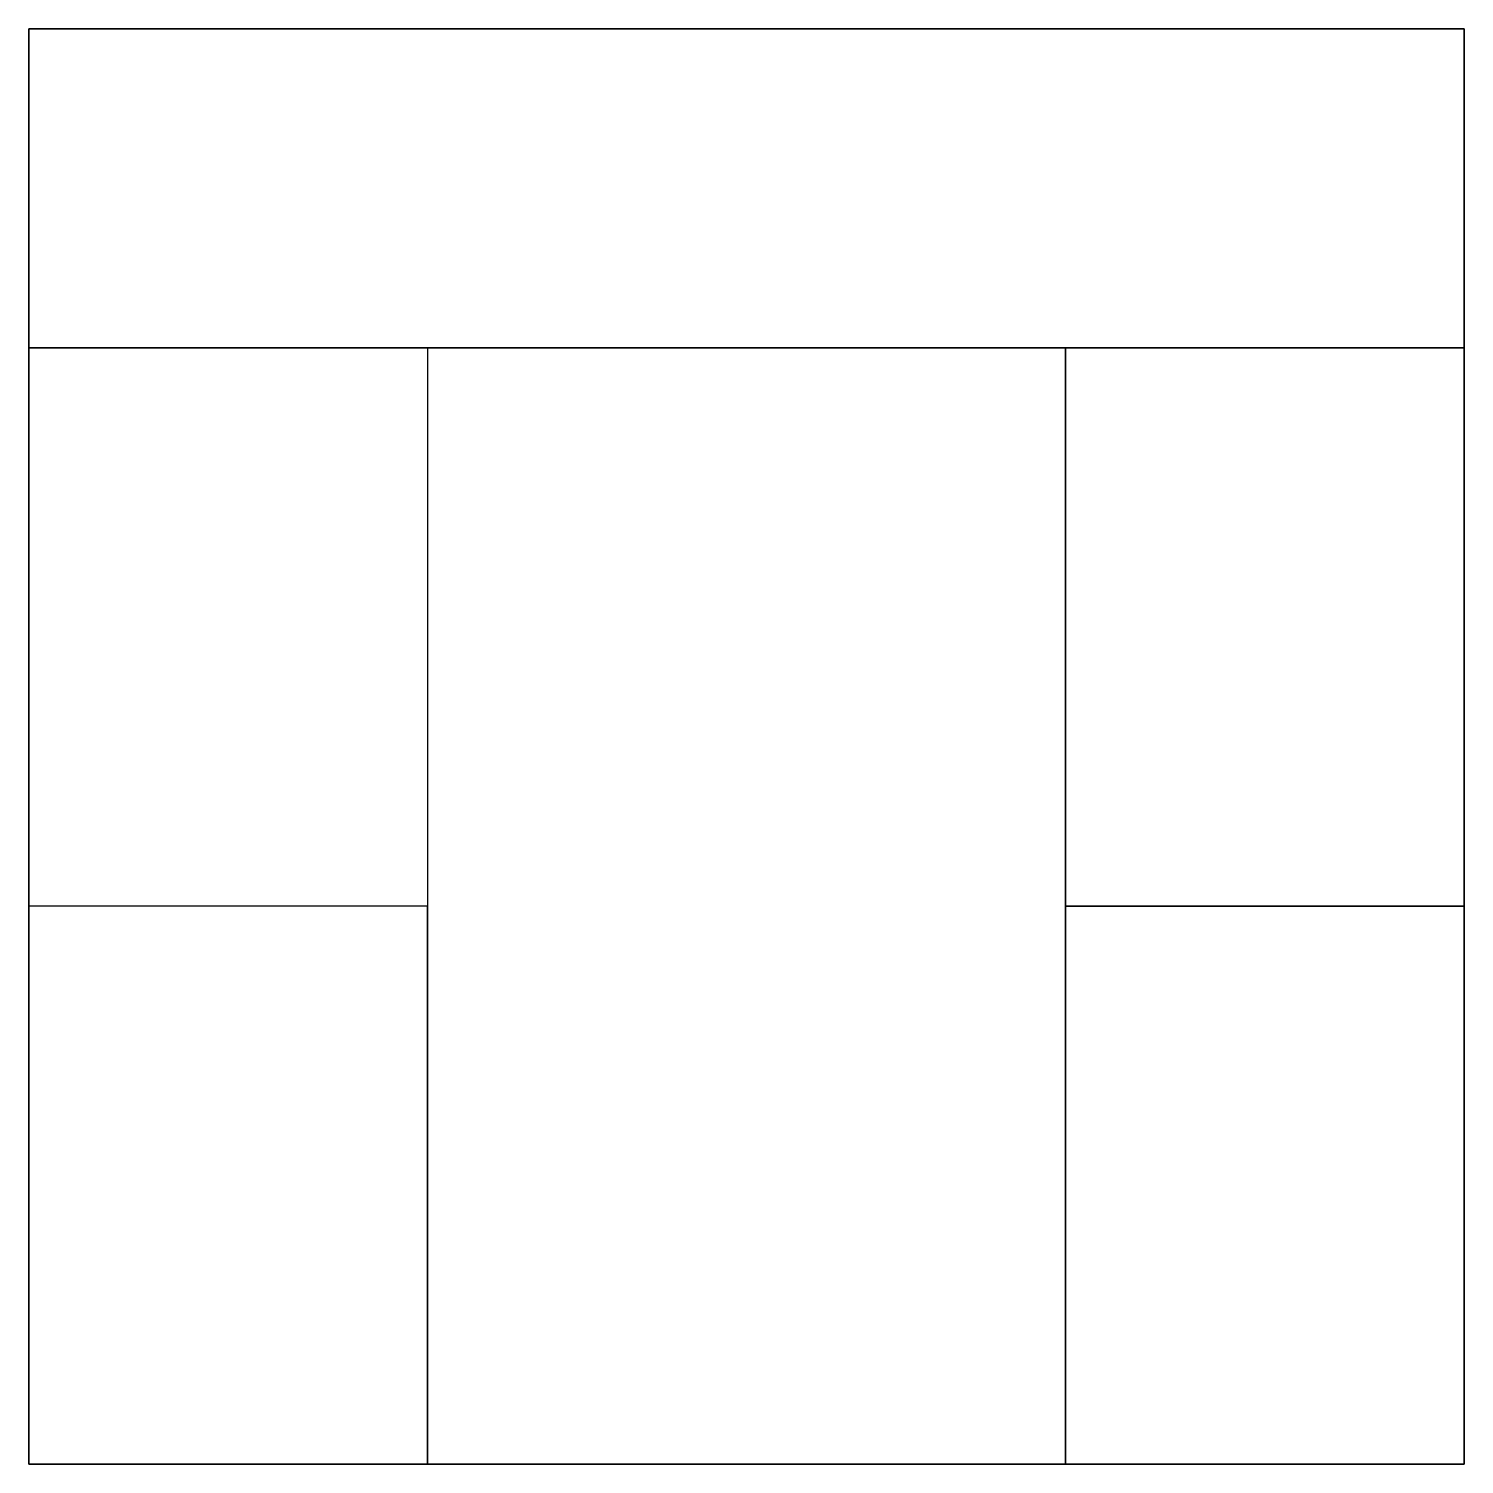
# Model space of a CAD drawing. Header units: millimetres. Extents: x 0 to 36, y 0 to 36.
import ezdxf

# ---------------------------------------------------------------- set-up
doc = ezdxf.new("R2010")
doc.units = ezdxf.units.MM
doc.layers.add('Alámbrica', color=7, linetype='Continuous')
doc.layers.add('Caras', color=6, linetype='Continuous')

msp = doc.modelspace()

# ---------------------------------------------------------------- linework, layer by layer
at = {"layer": 'Alámbrica'}
for p, q in [((0, 36, 36), (0, 36)), ((36, 36, 36), (36, 36)), ((0, 28, 36), (0, 14, 8)), ((10, 28, 36), (10, 14, 8)), ((10, 28, 36), (10, 28, 4)), ((26, 28, 36), (26, 14, 8)), ((26, 28, 36), (26, 28, 4)), ((36, 14, 8), (36, 28, 36)), ((0, 0, 8), (0, 0)), ((10, 0, 8), (10, 0, 4)), ((26, 0, 4), (26, 0, 8)), ((36, 0, 8), (36, 0))]:
    msp.add_line(p, q, dxfattribs=at)
msp.add_lwpolyline([(0, 0), (36, 0), (36, 36), (0, 36)], close=True, dxfattribs=at)
for points, elevation in [([(0, 28), (36, 28), (36, 36), (0, 36)], 36), ([(10, 0), (26, 0), (26, 28), (10, 28)], 4), ([(0, 0), (10, 0), (10, 14), (0, 14)], 8), ([(26, 0), (36, 0), (36, 14), (26, 14)], 8)]:
    msp.add_lwpolyline(points, close=True, dxfattribs=dict(at, elevation=elevation))
at = {"layer": 'Caras'}
for points in [[(0, 28, 36), (0, 36, 36), (36, 36, 36), (36, 28, 36)], [(36, 36, 36), (36, 36), (0, 36), (0, 36, 36)], [(0, 0), (36, 0), (36, 36), (0, 36)], [(0, 14, 8), (0, 28, 36), (10, 28, 36), (10, 14, 8)], [(10, 28, 4), (10, 0, 4), (26, 0, 4), (26, 28, 4)], [(10, 28, 4), (10, 28, 36), (26, 28, 36), (26, 28, 4)], [(26, 28, 36), (36, 28, 36), (36, 14, 8), (26, 14, 8)], [(0, 14, 8), (0, 0, 8), (10, 0, 8), (10, 14, 8)], [(26, 0, 8), (26, 14, 8), (36, 14, 8), (36, 0, 8)]]:
    msp.add_3dface(points, dxfattribs=at)
for points, invisible_edges in [([(0, 36), (0, 36, 36), (0, 28, 36), (0, 14, 8)], 8), ([(0, 36), (0, 14, 8), (0, 0, 8), (0, 0)], 1), ([(36, 36, 36), (36, 28, 36), (36, 14, 8), (36, 36)], 4), ([(36, 0, 8), (36, 0), (36, 36), (36, 14, 8)], 4), ([(10, 28, 4), (10, 28, 36), (10, 14, 8), (10, 28, 4)], 4), ([(10, 0, 4), (10, 0, 8), (10, 14, 8), (10, 28, 4)], 4), ([(26, 14, 8), (26, 28, 4), (26, 28, 36), (26, 14, 8)], 1), ([(26, 0, 4), (26, 0, 8), (26, 14, 8), (26, 28, 4)], 4), ([(10, 0, 4), (10, 0, 8), (0, 0, 8), (0, 0)], 8), ([(36, 0), (26, 0, 4), (10, 0, 4), (0, 0)], 5), ([(26, 0, 4), (36, 0), (36, 0, 8), (26, 0, 8)], 1)]:
    msp.add_3dface(points, dxfattribs=dict(at, invisible_edges=invisible_edges))

doc.saveas('drawing.dxf')
